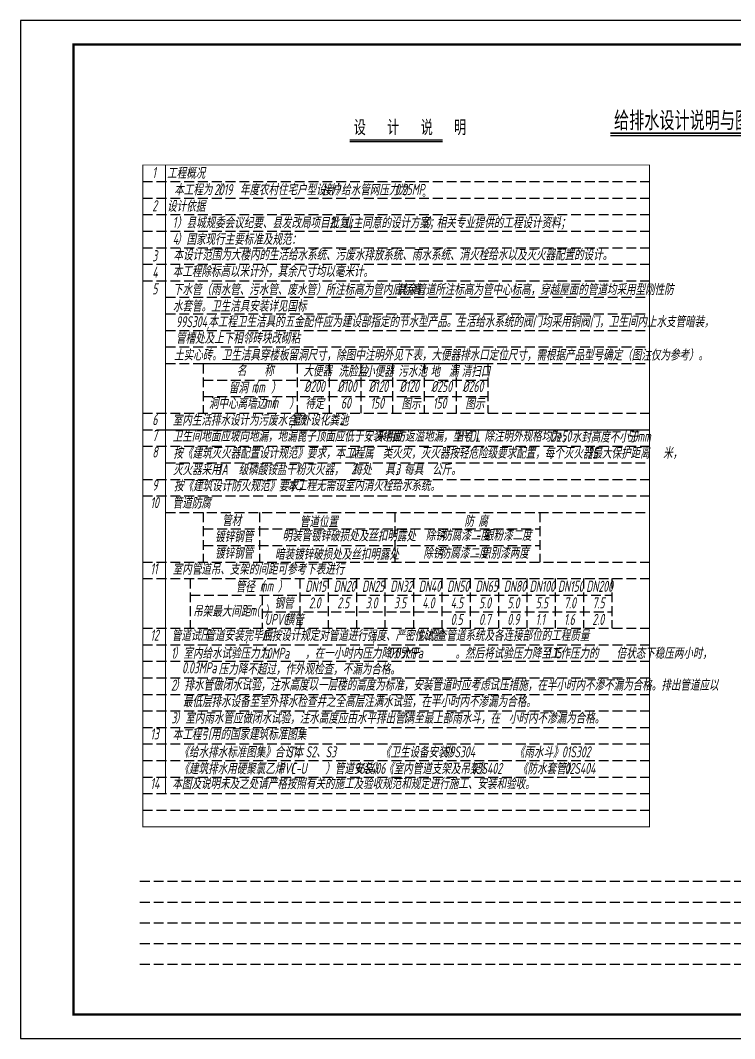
# Model space of a CAD drawing. Header units: millimetres. Extents: x -807114 to -50119, y -468455 to -61603.
# Drawn here: x -373695 to -355605, y -237099 to -211314 of the extents above; entities that cross this region are included whole.
import ezdxf

# ---------------------------------------------------------------- set-up
doc = ezdxf.new("R2010")
doc.units = ezdxf.units.MM
doc.header["$LTSCALE"] = 1000
doc.linetypes.add('DASH', pattern=[0.35, 0.25, -0.1])
for name, color, linetype in [('AXIS', 3, 'Continuous'), ('PUB_TEXT', 3, 'Continuous'), ('PUB_TITLE', 4, 'Continuous'), ('标注1', 7, 'Continuous')]:
    doc.layers.add(name, color=color, linetype=linetype)
doc.styles.add('_HZTXT', font='txt', dxfattribs={"bigfont": 'HZTXT'})
doc.styles.add('TEXT', font='gbeitc.shx', dxfattribs={"width": 0.85, "bigfont": 'hztxt.shx'})

msp = doc.modelspace()

# ---------------------------------------------------------------- linework, layer by layer
at = {"layer": 'AXIS', "color": 0}
for p, q in [((-358750.4, -214228.4), (-354738.3, -214228.4)), ((-365354.3, -214378.8), (-363000.7, -214378.8))]:
    msp.add_line(p, q, dxfattribs=at)
for points, const_width in [([(-358750.4, -214170.7), (-354738.3, -214170.7)], 38.1), ([(-365354.3, -214344.9), (-363000.7, -214344.9)], 28.6)]:
    msp.add_lwpolyline(points, dxfattribs=dict(at, const_width=const_width))
at = {"layer": 'PUB_TEXT', "color": 0}
msp.add_circle((-365542, -221544.3), 17.9, dxfattribs=at)
at = {"layer": 'PUB_TITLE'}
for points in [[(-373694.9, -237098.7), (-337228.6, -237098.7), (-337228.6, -211314.4), (-373694.9, -211314.4)], [(-372349.6, -236484.8), (-337842.5, -236484.8), (-337842.5, -211928.3), (-372349.6, -211928.3)]]:
    msp.add_lwpolyline(points, close=True, dxfattribs=at)
at = {"layer": 'PUB_TITLE', "const_width": 61.4}
msp.add_lwpolyline([(-372349.6, -236484.8), (-337842.5, -236484.8), (-337842.5, -211928.3), (-372349.6, -211928.3)], close=True, dxfattribs=at)
at = {"layer": '标注1', "color": 251, "linetype": 'DASH'}
for p, q in [((-370596.2, -215396), (-357758.8, -215396)), ((-370596.2, -215814.8), (-357758.8, -215814.8)), ((-370596.2, -216233.6), (-357758.8, -216233.6)), ((-370596.2, -216652.4), (-357758.8, -216652.4)), ((-370596.2, -217071.2), (-357758.8, -217071.2)), ((-370596.2, -217490), (-357758.8, -217490)), ((-370596.2, -217908.9), (-357758.8, -217908.9)), ((-370018.4, -218327.7), (-357758.8, -218327.7)), ((-370018.4, -218746.5), (-357758.8, -218746.5)), ((-370018.4, -219165.3), (-357758.8, -219165.3)), ((-370018.4, -219585.3), (-357758.8, -219585.3)), ((-370018.4, -220005.3), (-357758.8, -220005.3)), ((-369061, -220005.3), (-369061, -221261.7)), ((-369061, -220005.3), (-361856, -220005.3)), ((-366680.7, -220005.3), (-366680.7, -221261.7)), ((-365876.6, -220005.3), (-365876.6, -221261.7)), ((-365072.5, -220005.3), (-365072.5, -221261.7)), ((-364268.3, -220005.3), (-364268.3, -221136.1)), ((-364268.3, -220005.3), (-364268.3, -221261.7)), ((-363464.2, -220005.3), (-363464.2, -221261.7)), ((-362660.1, -220005.3), (-362660.1, -221261.7)), ((-361856, -220005.3), (-361856, -221261.7)), ((-369061, -220424.1), (-361856, -220424.1)), ((-369061, -220842.9), (-361856, -220842.9)), ((-370596.2, -221261.7), (-357758.8, -221261.7)), ((-370596.2, -221680.6), (-357758.8, -221680.6)), ((-370596.2, -221680.6), (-357758.8, -221680.6)), ((-370018.4, -221680.6), (-357758.8, -221680.6)), ((-370596.2, -222099.4), (-357758.8, -222099.4)), ((-370018.4, -222518.2), (-357758.8, -222518.2)), ((-370596.2, -222937), (-357758.8, -222937)), ((-370596.2, -223355.8), (-357758.8, -223355.8)), ((-370018.4, -223774.6), (-357758.8, -223774.6)), ((-369061, -223774.6), (-369061, -225031.1)), ((-367638.9, -223774.6), (-367638.9, -225031.1)), ((-364208.7, -223774.6), (-364208.7, -225031.1)), ((-360542.3, -223774.6), (-360542.3, -225031.1)), ((-369061, -224193.4), (-360542.3, -224193.4)), ((-369061, -224612.2), (-360542.3, -224612.2)), ((-370596.2, -225031.1), (-357758.8, -225031.1)), ((-370596.2, -225449.9), (-357758.8, -225449.9)), ((-369391, -225449.9), (-369391, -226706.3)), ((-366614.4, -225449.9), (-366614.4, -226706.3)), ((-365896.4, -225449.9), (-365896.4, -226706.3)), ((-365178.4, -225449.9), (-365178.4, -226706.3)), ((-364460.3, -225449.9), (-364460.3, -226706.3)), ((-363742.3, -225449.9), (-363742.3, -226706.3)), ((-363024.3, -225449.9), (-363024.3, -226706.3)), ((-362306.3, -225449.9), (-362306.3, -226706.3)), ((-361588.2, -225449.9), (-361588.2, -226706.3)), ((-360870.2, -225449.9), (-360870.2, -226706.3)), ((-360152.2, -225449.9), (-360152.2, -226706.3)), ((-359434.2, -225449.9), (-359434.2, -226706.3)), ((-358716.1, -225449.9), (-358716.1, -226706.3)), ((-369391, -225868.7), (-358716.1, -225868.7)), ((-367571.8, -225868.7), (-367571.8, -226706.3)), ((-367571.8, -226287.5), (-358716.1, -226287.5)), ((-370596.2, -226706.3), (-357758.8, -226706.3)), ((-370596.2, -227125.1), (-357758.8, -227125.1)), ((-370596.2, -227543.9), (-357758.8, -227543.9)), ((-370596.2, -227962.7), (-357758.8, -227962.7)), ((-370596.2, -228381.6), (-357758.8, -228381.6)), ((-370596.2, -228381.6), (-357758.8, -228381.6)), ((-370596.2, -228800.4), (-357758.8, -228800.4)), ((-370596.2, -228800.4), (-357758.8, -228800.4)), ((-370596.2, -228800.4), (-357758.8, -228800.4)), ((-370596.2, -228800.4), (-357758.8, -228800.4)), ((-370596.2, -229219.2), (-357758.8, -229219.2)), ((-370596.2, -229219.2), (-357758.8, -229219.2)), ((-370596.2, -229219.2), (-357758.8, -229219.2)), ((-370596.2, -229638), (-357758.8, -229638)), ((-370596.2, -230056.8), (-357758.8, -230056.8)), ((-370596.2, -230475.6), (-357758.8, -230475.6)), ((-370596.2, -230894.4), (-357758.8, -230894.4)), ((-370596.2, -231313.3), (-357758.8, -231313.3)), ((-370666.2, -233115), (-343008.8, -233115)), ((-370666.2, -233639.6), (-343008.8, -233639.6)), ((-370666.2, -234164.1), (-343008.8, -234164.1)), ((-370666.2, -234688.7), (-343008.8, -234688.7)), ((-370666.2, -235213.3), (-343008.8, -235213.3))]:
    msp.add_line(p, q, dxfattribs=at)
msp.add_lwpolyline([(-357758.8, -214977.2, 24.4, 24.4, 0), (-370596.2, -214977.2, 24.4, 24.4, 0), (-370596.2, -231732.1, 24.4, 24.4, 0), (-357758.8, -231732.1, 24.4, 24.4, 0), (-357758.8, -214977.2, 24.4, 0, 0)], format="xyseb", dxfattribs=at)
at = {"layer": '标注1', "color": 251, "linetype": 'DASH', "const_width": 24.4}
msp.add_lwpolyline([(-370018.4, -214977.2), (-370018.4, -230892.1)], dxfattribs=at)

# ---------------------------------------------------------------- texts
at = {"layer": 'AXIS', "color": 0, "style": '_HZTXT', "width": 0.8}
for s, height, p in [('给排水设计说明与图例', 478.68, (-358659.8, -214096.2)), ('设  计  说  明', 380.74, (-365250.4, -214221)), ('。', 209.4, (-363516.6, -215791.4))]:
    msp.add_text(s, height=height, dxfattribs=at).set_placement(p)
at = {"layer": 'PUB_TEXT', "color": 0, "style": 'TEXT', "width": 0.75}
for s, p in [('1', (-370352.7, -215310.1)), ('工程概况', (-369981.3, -215324.3)), ('本工程为《    年度农村住宅户型设计》 ', (-369801.1, -215743.1)), ('2019', (-368789.8, -215739.8, 1842.9)), ('接户给水管网压力为', (-366056.6, -215747)), ('0.25MP', (-364208.9, -215734.6)), ('2', (-370352.7, -216147.8)), ('设计依据', (-369981.3, -216162)), ('1', (-369836.1, -216566.6)), ('）县城规委会议纪要、县发改局项目批复；', (-369731.4, -216580.8)), ('2', (-365866.2, -216566.6)), ('）业主同意的设计方案；', (-365761.5, -216580.8)), ('3', (-363502.9, -216566.6)), ('）相关专业提供的工程设计资料；', (-363398.2, -216580.8)), ('4', (-369836.1, -216985.4)), ('）国家现行主要标准及规范：', (-369731.4, -216999.6)), ('本设计范围为大楼内的生活给水系统、污废水排放系统、雨水系统、消火栓给水以及灭火器配置的设计。', (-369818, -217392.6)), ('3', (-370352.7, -217414.1)), ('4', (-370352.7, -217833)), ('本工程除标高以米计外，其余尺寸均以毫米计。', (-369837.6, -217815)), ('5', (-370352.7, -218251.8)), ('下水管（雨水管、污水管、废水管）所注标高为管内底标高，', (-369832.7, -218271.9)), ('其余管道所注标高为管中心标高，穿越屋面的管道均采用型刚性防', (-364156.6, -218271.9)), ('水套管。卫生洁具安装详见国标', (-369832.7, -218690.8)), ('99S304,', (-369755.8, -219084.5)), ('本工程卫生洁具的五金配件应为建设部指定的节水型产品。生活给水系统的阀门均采用铜阀门，卫生间内上水支管暗装，', (-368938.3, -219084.5)), ('管槽处及上下相邻砖块改砌粘', (-369755.8, -219503.3)), ('土实心砖。卫生洁具穿楼板留洞尺寸，除图中注明外见下表，大便器排水口定位尺寸，需根据产品型号确定（图注仅为参考）。', (-369806.3, -219929.6)), ('名    称', (-368214.3, -220323.6)), ('大便器', (-366528.9, -220331.8)), ('                   洗脸盆', (-367803.4, -220337.8)), ('小便器', (-364967.2, -220342.1)), ('污水池', (-364125.3, -220342.1)), ('地  漏', (-363312.2, -220342.1)), ('清扫口', (-362519.9, -220342.1)), ('留洞（   ）', (-368416.8, -220759.2)), ('%%C200', (-366506.1, -220724.7)), ('%%c100', (-365665.7, -220724.7)), ('%%c120', (-364870.1, -220724.7)), ('%%c120', (-364091.3, -220724.7)), ('%%c250', (-363292.4, -220724.7)), ('%%c260', (-362498.3, -220724.7)), ('mm', (-367838.3, -220737.3)), ('洞中心离墙边（   ）', (-368921.6, -221152.8)), ('mm', (-367502.1, -221130.8)), ('待定', (-366483.7, -221159.8)), ('60', (-365576.3, -221146.2)), ('150', (-364828.7, -221146.2)), ('图示', (-364043.9, -221164)), ('150', (-363246.1, -221145.7)), ('图示', (-362426.9, -221164)), ('6', (-370352.7, -221563.9)), ('室内生活排水设计为污废水合流', (-369838.5, -221578.7)), ('室外设化粪池 ', (-366836.8, -221578.7)), ('7', (-370352.7, -221965.3)), ('卫生间地面应坡向地漏，地漏蓖子顶面应低于安装地面', (-369840.9, -221984.4)), (',', (-366854.2, -221578.7)), ('，采用防返溢地漏，型号', (-364923, -221984.4)), ('HYDL', (-362640.1, -221984.4)), ('，除注明外规格均为', (-362187.4, -221984.4)), ('De50', (-360277.4, -221984.4)), ('，水封高度不小于', (-359978.2, -222004.4)), ('50mm', (-358319.2, -221984.4)), ('8', (-370352.7, -222384.1)), ('按《建筑灭火器配置设计规范》要求，本工程属  类火灾，灭火器按轻危险级要求配置，每个灭火器最大保护距离   米，', (-369821.9, -222411.5)), ('A', (-365346.8, -222411.5)), ('25', (-359325.4, -222411.5)), ('灭火器采用    级磷酸铵盐干粉灭火器，  每处   具，每具  公斤。', (-369831.9, -222830.4)), ('1A', (-368691.8, -222825)), ('2', (-365315.8, -222809)), ('3', (-364204.1, -222830.4)), ('9', (-370352.7, -223221.7)), ('按《建筑设计防火规范》要求，', (-369807.2, -223240.4)), ('本工程无需设室内消火栓给水系统。', (-366934.6, -223233.9)), ('10', (-370400.2, -223666.3)), ('管道防腐', (-369841, -223676.7)), (': ', (-369162.6, -223676.7)), ('管材', (-368586.5, -224120.6)), ('管道位置', (-366621, -224151)), ('防 腐', (-362452.7, -224138.3)), ('镀锌钢管', (-368767.7, -224529.5)), ('        明装管镀锌破损处及丝扣明露处', (-367972.2, -224507.8)), ('  除锈', (-363656.7, -224490.8)), ('防腐漆二度', (-363014.4, -224490.8)), ('银粉漆二度', (-361956.1, -224490.8)), ('-', (-363103.6, -224490.8)), ('-', (-362165.8, -224490.8)), ('镀锌钢管', (-368767.7, -224948.3)), ('暗装镀锌破损处及丝扣明露处 ', (-367248.5, -224973.1)), ('除锈', (-363491, -224944.4)), ('-', (-363141.1, -224944.4)), ('防腐漆二度', (-363051.9, -224944.4)), ('-', (-362203.3, -224944.4)), ('识别漆两度 ', (-362030.2, -224944.4)), ('11', (-370400.2, -225341.5)), ('室内管道吊、支架的间距可参考下表进行', (-369841, -225351.9)), (': ', (-369162.6, -225351.9)), ('管径（   ）', (-368243.6, -225795.8)), ('mm', (-367627.5, -225776.4)), ('DN15', (-366477.6, -225785)), ('DN20', (-365759.6, -225785)), ('DN25', (-365041.6, -225785)), ('DN32', (-364323.6, -225785)), ('DN40', (-363605.5, -225785)), ('DN50', (-362887.5, -225785)), ('DN65', (-362169.5, -225785)), ('DN80', (-361451.5, -225785)), ('DN100', (-360799.8, -225785)), ('DN150', (-360081.7, -225785)), ('DN200', (-359363.7, -225785)), ('吊架最大间距（ ）', (-369321.3, -226417.2)), ('钢管', (-367261.5, -226214.6)), ('2.0', (-366388.1, -226203.8)), ('2.5', (-365670.1, -226203.8)), ('3.0', (-364952.1, -226203.8)), ('3.5', (-364234.1, -226203.8)), ('4.0', (-363516, -226203.8)), ('4.5', (-362798, -226203.8)), ('5.0', (-362080, -226203.8)), ('5.0', (-361362, -226203.8)), ('5.5', (-360643.9, -226203.8)), ('7.0', (-359925.9, -226203.8)), ('7.5', (-359207.9, -226203.8)), ('m', (-367887.1, -226395.1)), ('UPVC', (-367499.9, -226622.7)), ('横管', (-367004.4, -226633.4)), ('0.5', (-362798, -226622.7)), ('0.7', (-362080, -226622.7)), ('0.9', (-361362, -226622.7)), ('1.1', (-360643.9, -226622.7)), ('1.6', (-359925.9, -226622.7)), ('2.0', (-359207.9, -226622.7)), ('12', (-370400.2, -227022.9)), ('管道试压', (-369862.6, -227030.6)), (': ', (-369185.5, -227030.6)), ('管道安装完毕后', (-369012.9, -227030.6)), ('应按设计规定对管道进行强度、严密性试验', (-367577.5, -227030.6)), ('以检查管道系统及各连接部位的工程质量', (-363636.2, -227030.6)), (':', (-361579.8, -227030.6)), (',', (-367988, -227030.6)), (',', (-364773.6, -227030.6)), ('1', (-369881.8, -227481)), ('）室内给水试验压力为        ，在一小时内压力降不大于        。然后将试验压力降至工作压力的    倍状态下稳压两小时，', (-369811.4, -227481)), ('1.0MPa', (-367597.1, -227481.4)), ('0.05MPa', (-364377.3, -227472.7)), ('1.15', (-360358, -227471.2)), ('0.03MPa', (-369598.8, -227848.7)), ('压力降不超过，作外观检查，不漏为合格。', (-368674.2, -227882.8)), ('2', (-369877.5, -228286.9)), ('）排水管做闭水试验，注水高度以一层楼的高度为标准，安装管道时应考虑试压措施，在半小时内不渗不漏为合格。排出管道应以', (-369783.1, -228286.9)), ('最低层排水设备至室外排水检查井之全高层注满水试验，在半小时内不渗漏为合格。 ', (-369580.7, -228705.7)), ('3', (-369869.5, -229114.3)), ('）室内雨水管应做闭水试验，注水高度应由水平排出管满至最上部雨水斗，在  小时内不渗漏为合格。', (-369763.6, -229122.8)), ('1', (-364007.2, -229111.1)), ('13', (-370400.2, -229522.6)), ('本工程引用的国家建筑标准图集', (-369838.5, -229536.2)), ('《给水排水标准图集》合订本  ', (-369670.2, -229985.2)), ('S1、S2、S3', (-366942.1, -229976.7)), ('《卫生设备安装》  ', (-364567.6, -229985.2)), ('99S304', (-362968, -229976.7)), ('《雨水斗》 ', (-361175.4, -229985.2)), ('01S302', (-359979.3, -229976.7)), ('《建筑排水用硬聚氯乙烯（       ）管道安装》  ', (-369670.2, -230404)), ('PVC-U', (-367155.9, -230395.5)), ('96S406', (-365239, -230395.5)), ('《室内管道支架及吊架》  ', (-364487.6, -230404)), ('03S402', (-362264.8, -230395.5)), ('《防水套管》 ', (-361095.4, -230404)), ('02S404', (-359910, -230395.5)), ('14', (-370400.2, -230779)), ('本图及说明未及之处请严格按照有关的施工及验收规范和规定进行施工、安装和验收。', (-369848.8, -230782))]:
    msp.add_text(s, height=280, dxfattribs=at).set_placement(p)

doc.saveas('drawing.dxf')
